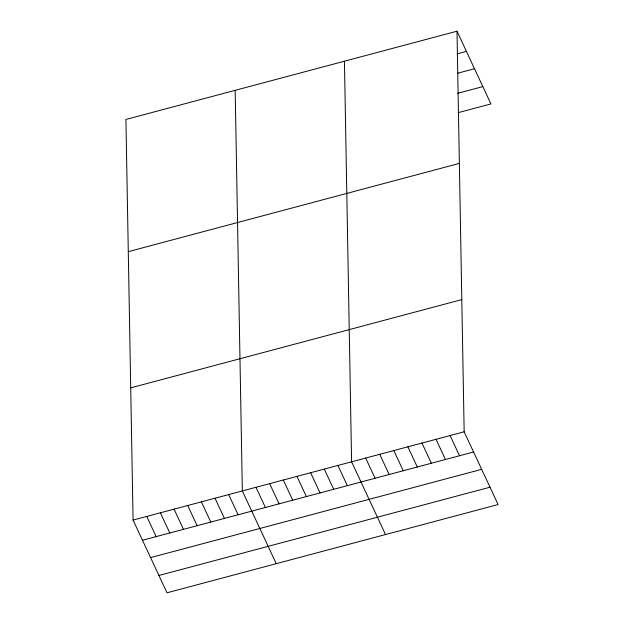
<?xml version="1.0" encoding="UTF-8"?>
<svg xmlns="http://www.w3.org/2000/svg" width="624" height="624" viewBox="0 0 624 624"><rect width="100%" height="100%" fill="white"/><g stroke="black" fill="none" stroke-linecap="round" stroke-linejoin="round"><path stroke-width="0.94" d="M457.002 31.2L125.923 119.457L133.076 520.065L166.998 592.8L498.077 504.543L464.162 431.808L457.002 31.2L490.924 103.935L458.086 112.687M457.041 53.89L466.424 51.394M457.618 73.234L474.505 68.734M457.509 93.35L482.836 86.596M128.279 251.659L459.365 163.402M130.712 387.863L461.799 299.606M133.076 520.065L464.162 431.808M142.49 540.259L473.577 452.002M150.579 557.599L481.666 469.342M158.909 575.461L489.996 487.204M450.091 435.56L459.506 455.746M436.02 439.312L445.435 459.498M421.949 443.063L431.363 463.25M407.878 446.815L417.292 467.002M393.806 450.559L403.221 470.753M379.735 454.311L389.15 474.505M365.664 458.063L375.079 478.257M385.507 534.55L351.593 461.815L344.44 61.207M337.935 465.457L347.35 485.644M324.277 469.1L333.692 489.286M310.619 472.735L320.034 492.929M296.962 476.377L306.376 496.571M283.304 480.02L292.726 500.206M269.654 483.662L279.068 503.849M255.996 487.297L265.411 507.491M276.253 563.675L242.338 490.94L235.178 90.332M228.68 494.582L238.095 514.769M215.023 498.225L224.437 518.411M201.365 501.86L210.779 522.054M187.707 505.502L197.122 525.697M174.049 509.145L183.464 529.331M160.391 512.788L169.806 532.974M146.734 516.422L156.148 536.617"/></g></svg>
